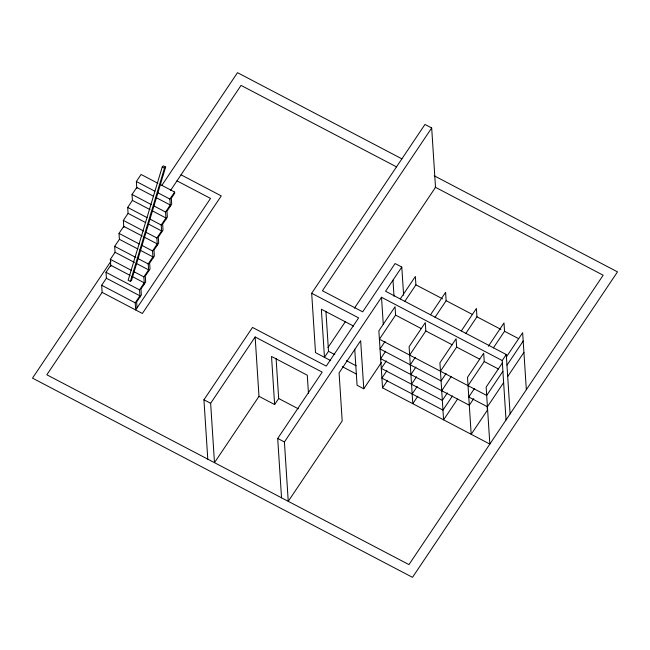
<?xml version="1.0" encoding="UTF-8"?>
<svg xmlns="http://www.w3.org/2000/svg" width="650" height="650" viewBox="0 0 650 650"><rect width="100%" height="100%" fill="white"/><g stroke="black" fill="none" stroke-linecap="round" stroke-linejoin="round"><path stroke-width="0.97" d="M162.224 167.001L128.148 280.264L130.382 281.434L131.584 280.296L165.661 167.034L163.426 165.864L162.224 167.001L164.458 168.171L165.661 167.034M130.382 281.434L164.458 168.171M136.825 188.622L136.362 181.496L141.082 174.468L157.852 183.251M123.817 227.533L123.354 220.415L128.074 213.379L127.692 207.439L132.413 200.403L132.031 194.472L136.744 187.436L153.514 196.227M110.809 266.443L110.346 259.326L115.066 252.289L114.684 246.35L119.405 239.314L119.015 233.382L123.736 226.346L142.269 236.064M110.996 261.162L32.5 378.129L412.498 577.33L617.5 271.871L434.241 175.801M161.826 185.429L237.502 72.67L401.895 158.844M181.033 174.826L221.268 195.91L142.366 313.479L102.131 292.386L101.668 285.261L106.389 278.233L106.007 272.293L110.728 265.257L130.138 275.438M102.164 292.338L46.833 374.782L408.956 564.606L603.168 275.218L435.134 187.135M170.479 190.548L241.044 85.394L396.5 166.879M170.357 206.204L169.894 199.079L174.614 192.043L160.493 184.641M166.018 219.172L165.555 212.046L170.276 205.01L156.162 197.616M161.679 232.139L161.216 225.014L165.937 217.986L152.701 211.047M157.341 245.115L156.886 237.989L161.606 230.953L148.371 224.014M153.01 258.082L152.547 250.957L157.268 243.921L144.032 236.982M148.671 271.05L148.208 263.924L152.929 256.896L139.693 249.957M144.332 284.026L143.877 276.9L148.598 269.864L136.24 263.388M140.002 296.993L139.539 289.868L144.259 282.831L131.901 276.356M176.987 180.854L210.511 198.429L135.663 309.961L135.2 302.835L139.921 295.807L106.389 278.233M207.781 459.152L203.938 399.783L252.493 327.438L326.251 366.104L358.621 317.874L311.683 293.264L424.97 124.459L431.681 127.969L435.516 187.338L354.429 308.165M255.149 336.984L258.993 396.346L214.484 462.662L210.641 403.301L255.149 336.984L322.205 372.133L277.704 438.449L281.539 497.819M431.681 127.969L322.433 290.753L362.668 311.846L395.086 263.543L401.789 267.053L403.618 295.23M258.993 396.346L274.633 404.544L278.679 398.515L276.088 358.451M327.966 347.604L345.418 321.588M325.918 311.22L328.51 351.293L324.464 357.321L321.352 309.229L353.543 326.105M354.738 349.213L357.069 385.279L363.773 388.789L360.661 340.706L339.089 372.864L342.192 420.948L288.251 501.329L284.408 441.968L381.517 297.269L502.223 360.547L506.025 419.965M401.789 267.053L385.564 291.241L506.269 354.518L510.104 413.887M400.294 298.911L415.358 276.461L415.902 284.846L404.739 301.478M502.336 362.976L486.151 387.091L489.84 444.08L382.541 387.839L378.861 330.842L395.046 306.727L395.59 315.112L379.405 339.235L486.696 395.436L502.881 371.321M385.052 341.469L380.031 348.952L441.082 380.957L446.103 373.474M385.686 351.187L380.656 358.67L469.308 405.218L473.769 398.564M363.773 388.789L381.477 362.408M386.311 360.912L381.29 368.396L442.341 400.4L447.363 392.917M386.937 370.63L381.916 378.113L442.967 410.118L452.457 395.98M430.536 314.771L445.608 292.313L446.144 300.698L434.988 317.33M382.541 387.839L387.571 380.356M409.646 355.087L425.831 330.972L425.287 322.587L409.11 346.702L412.791 403.691L417.812 396.207M410.28 364.804L415.301 357.321M410.906 374.53L415.927 367.047M411.531 384.248L416.561 376.764M412.165 393.973L417.186 386.49M461.346 330.915L476.409 308.466L476.954 316.851M440.456 371.231L456.633 347.084L479.773 359.214M465.79 333.483L476.954 316.81L500.979 329.412M441.716 390.748L451.198 376.537M488.378 346.214L504.002 322.928L504.538 331.273L493.382 347.904M457.551 399.051L443.593 419.843L439.912 362.846L456.097 338.731L456.641 347.116M468.041 385.661L484.226 361.546L483.689 353.194L467.504 377.317L471.185 434.306L487.37 410.191L487.11 406.177M474.354 388.659L468.772 396.979L487.427 406.754L503.612 382.639M502.223 360.547L506.269 354.518M506.472 356.817L522.649 332.702L526.337 389.691M507.008 365.17L523.193 341.055M507.739 376.488L523.924 352.365M415.902 284.846L442.585 298.838M446.144 300.698L472.55 314.543M504.538 331.273L518.749 338.723M395.59 315.112L421.387 328.64M425.831 330.972L452.238 344.809M484.226 361.546L498.436 368.997M136.362 181.496L154.895 191.214M157.544 192.603L169.894 199.079M132.031 194.472L151.442 204.644M154.082 206.034L165.555 212.046M132.413 200.403L150.061 209.658M127.692 207.439L147.103 217.62M149.752 219.001L161.216 225.014M128.074 213.379L145.722 222.625M123.354 220.415L143.65 231.051M146.299 232.44L156.886 237.989M119.015 233.382L139.311 244.018M141.96 245.408L152.547 250.957M119.405 239.314L137.93 249.031M328.51 351.293L334.766 354.567M346.393 360.661L356.224 365.82M114.684 246.35L135.858 257.449M137.621 258.375L148.208 263.924M330.72 360.596L315.518 352.633L311.683 293.264M342.347 366.689L356.647 374.189M115.066 252.289L134.477 262.462M110.346 259.326L131.519 270.424M133.282 271.351L143.877 276.9M106.007 272.293L139.539 289.868M101.668 285.261L135.2 302.835M278.679 398.515L298.35 408.834M203.938 399.783L210.641 403.301M277.704 438.449L284.408 441.968M392.974 280.191L394.022 296.286M381.517 297.269L383.273 324.439M308.457 393.242L307.287 375.213L271.529 356.46L274.633 404.544M174.614 192.043L174.688 193.229L171.316 198.258L171.706 204.189L166.985 211.226L167.367 217.165L162.646 224.193L163.028 230.132L158.308 237.169L158.689 243.1L153.969 250.136L154.359 256.076L149.638 263.104L150.02 269.043L145.299 276.079L145.681 282.011L140.961 289.047L141.351 294.986L136.63 302.014L137.012 307.954"/></g></svg>
